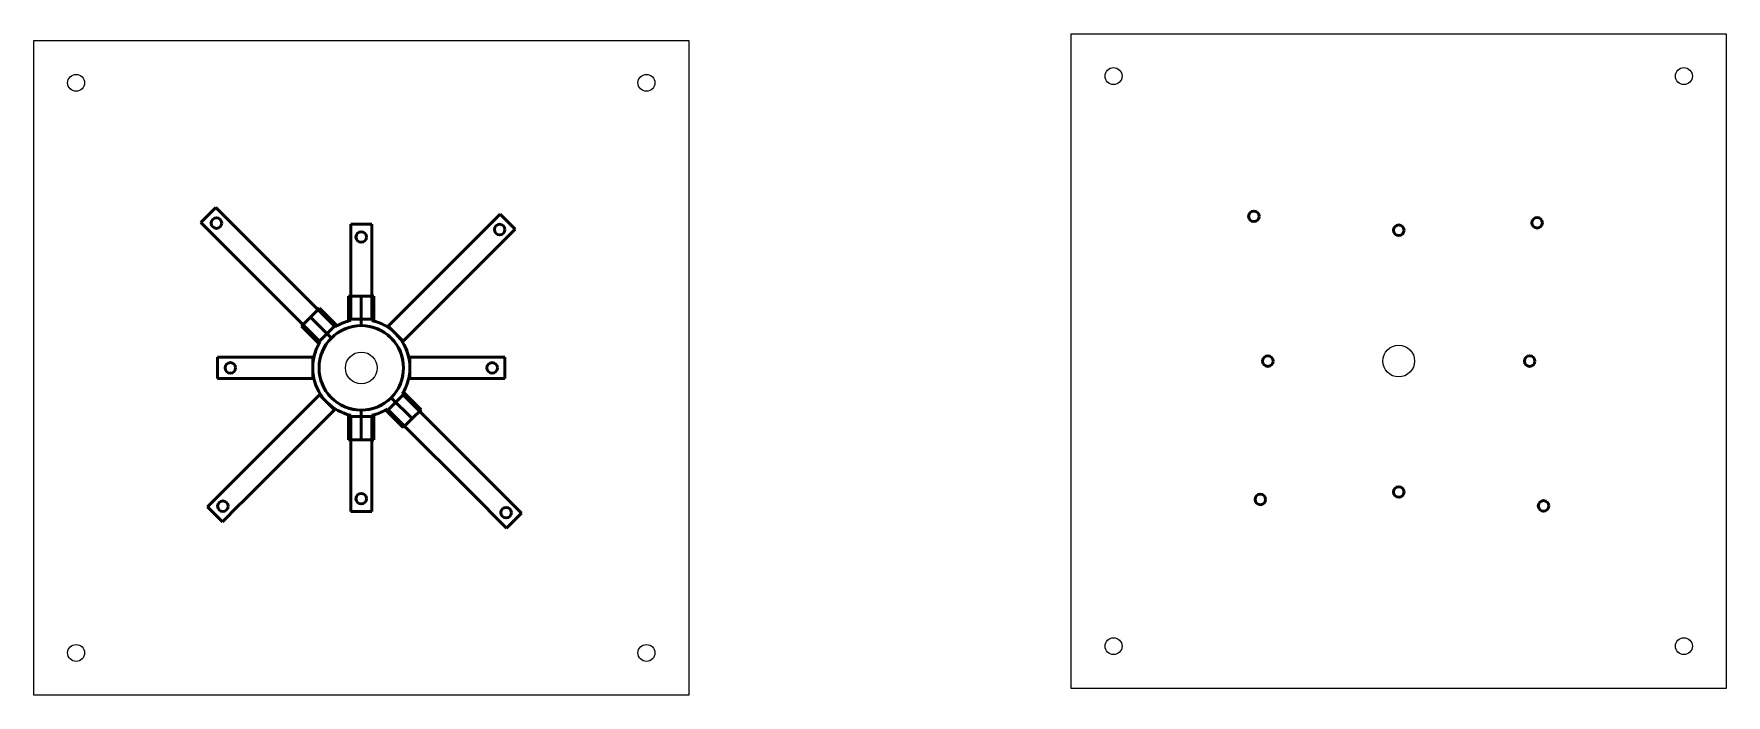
# Model space of a CAD drawing. Header units: millimetres. Extents: x 1546 to 2347, y 1843 to 2156.
import ezdxf

# ---------------------------------------------------------------- set-up
doc = ezdxf.new("R2010")
doc.units = ezdxf.units.MM
doc.layers.add('Visible (ISO)', color=7, linetype='Continuous', lineweight=50)

msp = doc.modelspace()

# ---------------------------------------------------------------- linework, layer by layer
for points in [[(2036.9, 2156.43), (2346.9, 2156.43), (2346.9, 1846.43), (2036.9, 1846.43)], [(1545.77, 2153.23), (1855.77, 2153.23), (1855.77, 1843.23), (1545.77, 1843.23)]]:
    msp.add_lwpolyline(points, close=True)
for centre, radius in [((2056.9, 2136.43), 4), ((2326.9, 2136.43), 4), ((1565.77, 2133.23), 4), ((1835.77, 2133.23), 4), ((1700.77, 1998.23), 20), ((1700.77, 1998.23), 7.5), ((2191.9, 2001.43), 7.5), ((1565.77, 1863.23), 4), ((1835.77, 1863.23), 4), ((2056.9, 1866.43), 4), ((2326.9, 1866.43), 4)]:
    msp.add_circle(centre, radius)
at = {"layer": 'Visible (ISO)'}
for p, q in [((1631.96, 2074.12), (1624.89, 2067.05)), ((1632.46, 2059.48), (1624.89, 2067.05)), ((1639.53, 2066.55), (1631.96, 2074.12)), ((1766.54, 2071.07), (1758.96, 2063.49)), ((1766.54, 2071.07), (1773.61, 2064)), ((1632.46, 2059.48), (1634.5, 2057.44)), ((1641.57, 2064.51), (1639.53, 2066.55)), ((1641.57, 2064.51), (1688.05, 2018.03)), ((1695.77, 2066.23), (1695.77, 2054.17)), ((1695.77, 2066.23), (1705.77, 2066.23)), ((1705.77, 2066.23), (1705.77, 2054.17)), ((1756.91, 2061.45), (1713.5, 2018.03)), ((1758.96, 2063.49), (1756.91, 2061.45)), ((1773.61, 2064), (1766.03, 2056.42)), ((1680.98, 2010.96), (1634.5, 2057.44)), ((1695.77, 2054.17), (1695.77, 2051.64)), ((1695.77, 2051.64), (1695.77, 2021.23)), ((1705.77, 2054.17), (1705.77, 2051.64)), ((1705.77, 2051.64), (1705.77, 2021.23)), ((1763.99, 2054.37), (1720.57, 2010.96)), ((1766.03, 2056.42), (1763.99, 2054.37)), ((1700.77, 2032.23), (1694.77, 2032.23)), ((1694.77, 2032.23), (1694.77, 2020.44)), ((1700.77, 2018.23), (1700.77, 2032.23)), ((1706.77, 2032.23), (1700.77, 2032.23)), ((1700.77, 2032.23), (1700.77, 2018.23)), ((1706.77, 2020.44), (1706.77, 2032.23)), ((1676.73, 2022.28), (1672.49, 2018.03)), ((1680.98, 2026.52), (1676.73, 2022.28)), ((1676.73, 2022.28), (1686.63, 2012.38)), ((1686.63, 2012.38), (1676.73, 2022.28)), ((1689.32, 2018.18), (1680.98, 2026.52)), ((1695.77, 2021.23), (1705.77, 2021.23)), ((1695.77, 2021.23), (1695.77, 2020.68)), ((1705.77, 2021.23), (1705.77, 2020.68)), ((1672.49, 2018.03), (1680.83, 2009.69)), ((1688.05, 2018.03), (1680.98, 2010.96)), ((1680.98, 2010.96), (1681.36, 2010.57)), ((1688.05, 2018.03), (1688.44, 2017.64)), ((1713.5, 2018.03), (1713.11, 2017.64)), ((1713.5, 2018.03), (1720.57, 2010.96)), ((1720.57, 2010.96), (1720.18, 2010.57)), ((1632.77, 2003.23), (1644.84, 2003.23)), ((1632.77, 2003.23), (1632.77, 1993.23)), ((1644.84, 2003.23), (1647.37, 2003.23)), ((1647.37, 2003.23), (1677.77, 2003.23)), ((1677.77, 1993.23), (1677.77, 2003.23)), ((1677.77, 2003.23), (1678.32, 2003.23)), ((1723.77, 2003.23), (1723.22, 2003.23)), ((1723.77, 2003.23), (1723.77, 1993.23)), ((1723.77, 2003.23), (1754.18, 2003.23)), ((1754.18, 2003.23), (1756.71, 2003.23)), ((1756.71, 2003.23), (1768.77, 2003.23)), ((1768.77, 1993.23), (1768.77, 2003.23)), ((1644.84, 1993.23), (1632.77, 1993.23)), ((1647.37, 1993.23), (1644.84, 1993.23)), ((1677.77, 1993.23), (1647.37, 1993.23)), ((1677.77, 1993.23), (1678.32, 1993.23)), ((1723.77, 1993.23), (1723.22, 1993.23)), ((1754.18, 1993.23), (1723.77, 1993.23)), ((1756.71, 1993.23), (1754.18, 1993.23)), ((1768.77, 1993.23), (1756.71, 1993.23)), ((1637.56, 1942.09), (1680.98, 1985.51)), ((1680.98, 1985.51), (1681.36, 1985.9)), ((1688.05, 1978.44), (1680.98, 1985.51)), ((1688.05, 1978.44), (1688.44, 1978.82)), ((1713.5, 1978.44), (1713.11, 1978.82)), ((1713.5, 1978.44), (1720.57, 1985.51)), ((1714.92, 1984.09), (1724.82, 1974.19)), ((1724.82, 1974.19), (1714.92, 1984.09)), ((1720.57, 1985.51), (1720.18, 1985.9)), ((1720.57, 1985.51), (1767.05, 1939.03)), ((1729.06, 1978.44), (1720.72, 1986.78)), ((1644.63, 1935.02), (1688.05, 1978.44)), ((1694.77, 1976.03), (1694.77, 1964.23)), ((1695.77, 1975.23), (1695.77, 1975.78)), ((1705.77, 1975.23), (1695.77, 1975.23)), ((1695.77, 1944.83), (1695.77, 1975.23)), ((1700.77, 1964.23), (1700.77, 1978.23)), ((1700.77, 1978.23), (1700.77, 1964.23)), ((1705.77, 1975.23), (1705.77, 1975.78)), ((1705.77, 1944.83), (1705.77, 1975.23)), ((1706.77, 1964.23), (1706.77, 1976.03)), ((1712.23, 1978.29), (1720.57, 1969.95)), ((1759.98, 1931.96), (1713.5, 1978.44)), ((1720.57, 1969.95), (1724.82, 1974.19)), ((1724.82, 1974.19), (1729.06, 1978.44)), ((1694.77, 1964.23), (1700.77, 1964.23)), ((1700.77, 1964.23), (1706.77, 1964.23)), ((1627.94, 1932.47), (1635.52, 1940.05)), ((1635.52, 1940.05), (1637.56, 1942.09)), ((1695.77, 1942.3), (1695.77, 1944.83)), ((1695.77, 1930.23), (1695.77, 1942.3)), ((1705.77, 1942.3), (1705.77, 1944.83)), ((1705.77, 1930.23), (1705.77, 1942.3)), ((1769.09, 1936.99), (1767.05, 1939.03)), ((1635.01, 1925.4), (1627.94, 1932.47)), ((1635.01, 1925.4), (1642.59, 1932.98)), ((1642.59, 1932.98), (1644.63, 1935.02)), ((1759.98, 1931.96), (1762.02, 1929.92)), ((1769.09, 1936.99), (1776.66, 1929.42)), ((1705.77, 1930.23), (1695.77, 1930.23)), ((1762.02, 1929.92), (1769.59, 1922.35)), ((1769.59, 1922.35), (1776.66, 1929.42))]:
    msp.add_line(p, q, dxfattribs=at)
for centre in [(1632.21, 2066.8), (2123.33, 2070), (2257.4, 2066.94), (1700.77, 2060.2), (1766.28, 2063.74), (2191.9, 2063.4), (2129.93, 2001.43), (2253.86, 2001.43), (1638.81, 1998.23), (1762.74, 1998.23), (1700.77, 1936.27), (2191.9, 1939.47), (1635.27, 1932.72), (1769.34, 1929.67), (2126.39, 1935.92), (2260.46, 1932.87)]:
    msp.add_circle(centre, 2.5, dxfattribs=at)
for radius, start, end in [(23, 105.12167, 122.44414), (23, 102.55586, 119.87833), (23, 12.55586, 77.44414), (23, 57.55586, 74.87833), (20, 90, 270), (20, 135, 315), (20, 315, 135), (20, 270, 90), (23, 147.55586, 212.44414), (23, 150.12167, 167.44414), (23, 327.55586, 32.44414), (23, 192.55586, 257.44414), (23, 330.12167, 347.44414), (23, 237.55586, 254.87833), (23, 285.12167, 302.44414), (23, 282.55586, 299.87833)]:
    msp.add_arc((1700.77, 1998.23), radius, start, end, dxfattribs=at)

doc.saveas('drawing.dxf')
